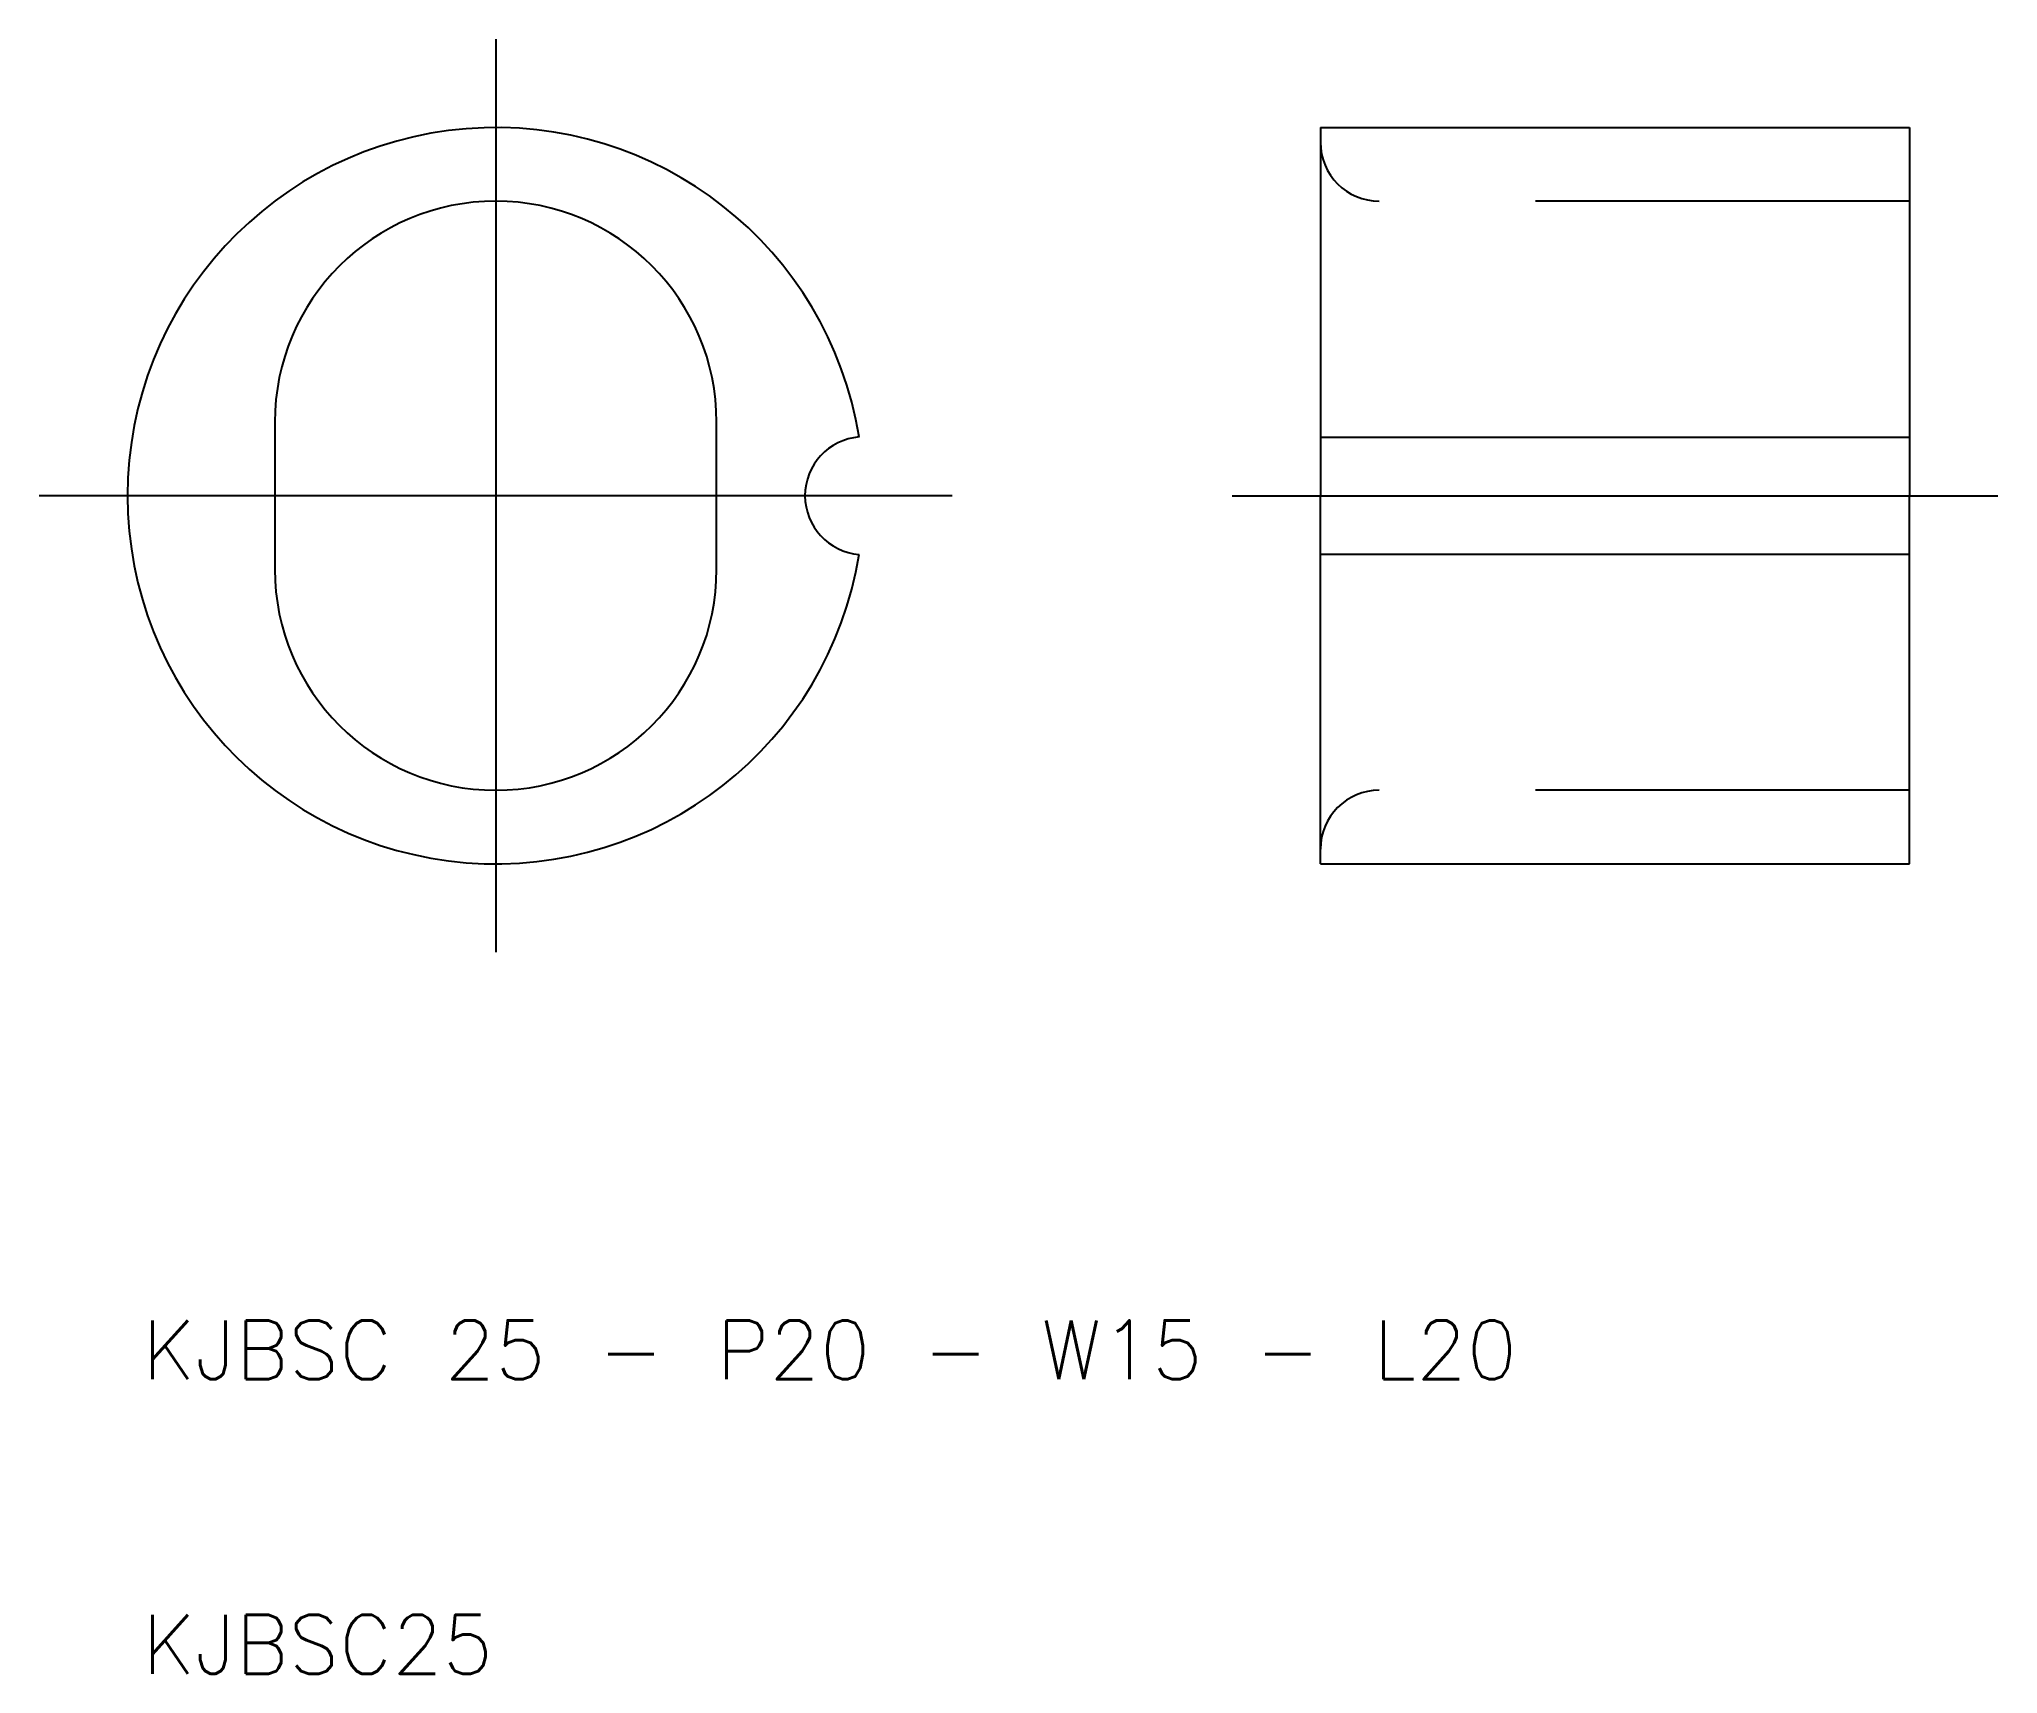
# Model space of a CAD drawing. Extents: x 6.5 to 73, y 10 to 65.5.
import ezdxf

# ---------------------------------------------------------------- set-up
doc = ezdxf.new("R2010")
doc.units = 0
doc.linetypes.add('CENTER', pattern=[50.8, 31.75, -6.35, 6.35, -6.35])
doc.linetypes.add('DASHED', pattern=[19.05, 12.7, -6.35])
doc.layers.get('0').update_dxf_attribs({"linetype": 'CONTINUOUS'})
doc.layers.add('CENTER', color=1, linetype='CENTER')
doc.styles.get("Standard").update_dxf_attribs({"font": 'txt.shx'})

msp = doc.modelspace()

# ---------------------------------------------------------------- linework, layer by layer
for p, q in [((50, 62.5), (70, 62.5)), ((50, 62.5), (50, 50)), ((70, 62.5), (70, 50)), ((14.5, 52.5), (14.5, 47.5)), ((29.5, 47.5), (29.5, 52.5)), ((50, 51.99), (70, 51.99)), ((50, 37.5), (50, 50)), ((70, 37.5), (70, 50)), ((50, 48.01), (70, 48.01)), ((50, 37.5), (70, 37.5))]:
    msp.add_line(p, q)
at = {"color": 3, "linetype": 'DASHED'}
for p, q in [((70, 60), (52, 60)), ((70, 40), (52, 40))]:
    msp.add_line(p, q, dxfattribs=at)
for centre, radius, start, end in [((22, 50), 12.5, 9.17713, 350.82287), ((22, 52.5), 7.5, 0, 180), ((34.5, 50), 2, 94.58857, 265.41143), ((22, 47.5), 7.5, 180, 0)]:
    msp.add_arc(centre, radius, start, end)
for centre, start, end in [((52, 62), 180, 270), ((52, 38), 90, 180)]:
    msp.add_arc(centre, 2, start, end, dxfattribs=at)
at = {"layer": 'CENTER'}
for p, q in [((22, 65.5), (22, 34.5)), ((37.5, 50), (6.5, 50)), ((47, 50), (73, 50))]:
    msp.add_line(p, q, dxfattribs=at)

# ---------------------------------------------------------------- texts
for s, p in [('KJBSC 25 - P20 - W15 - L20', (10, 20)), ('KJBSC25', (10, 10))]:
    msp.add_text(s, height=2).set_placement(p)

doc.saveas('drawing.dxf')
